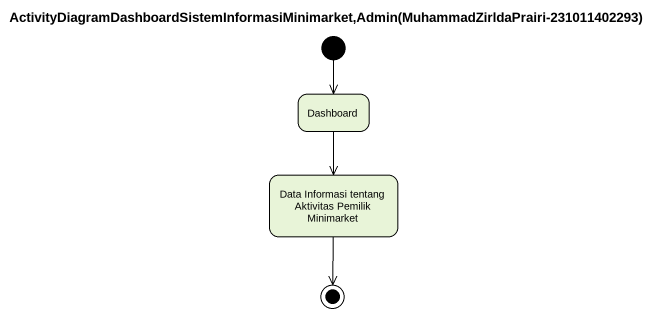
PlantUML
@startuml
title ActivityDiagramDashboardSistemInformasiMinimarket,Admin(MuhammadZirldaPrairi-231011402293)
hide empty description
state Dashboard
state "Data Informasi tentang Aktivitas Pemilik Minimarket" as Data_Informasi_tentang
[*] --> Dashboard
Dashboard --> Data_Informasi_tentang
Data_Informasi_tentang --> [*]
@enduml
